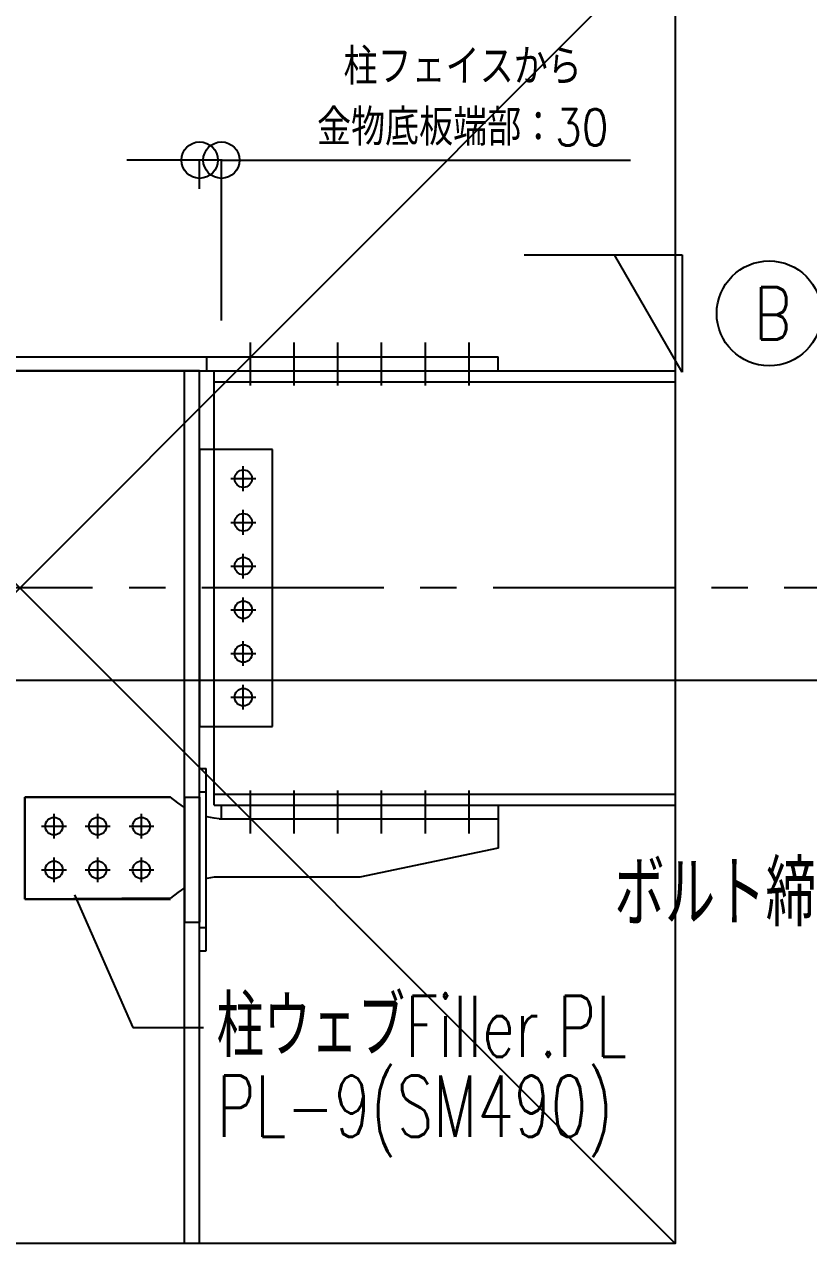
# Model space of a CAD drawing. Extents: x -668440 to 1010955, y -1678500 to 210463.
# Drawn here: x -627946 to -617175, y -1004743 to -988008 of the extents above; entities that cross this region are included whole.
import ezdxf
from ezdxf.enums import TextEntityAlignment as Align

# ---------------------------------------------------------------- set-up
doc = ezdxf.new("R2010")
doc.units = 0
doc.header["$MEASUREMENT"] = 0
doc.linetypes.add('CENTER', pattern=[2, 1.25, -0.25, 0.25, -0.25])
doc.layers.get('0').update_dxf_attribs({"color": 3, "linetype": 'CONTINUOUS'})
doc.layers.get('Defpoints').update_dxf_attribs({"color": 251, "linetype": 'CONTINUOUS'})
doc.layers.add('00_ADDL', color=253, linetype='CONTINUOUS', plot=False)
for name, color, linetype in [('100', 5, 'CENTER'), ('_1-3_L-CS', 1, 'CONTINUOUS'), ('_1-B_TXT1', 3, 'CONTINUOUS'), ('_5-6_GS-M', 6, 'CONTINUOUS'), ('BEAM_H-596x199x10x15x13', 7, 'CONTINUOUS'), ('BOLT', 4, 'CONTINUOUS'), ('C400-N19-6M22_d', 7, 'CONTINUOUS'), ('cfhole_d', 7, 'CONTINUOUS'), ('cfr_d', 7, 'CONTINUOUS'), ('chole', 7, 'CONTINUOUS'), ('COL_H-494x302x13x21x13', 7, 'CONTINUOUS'), ('ctp400-40-60-60-0-0-M22', 7, 'CONTINUOUS'), ('cwr_d', 7, 'CONTINUOUS'), ('SH400-12-6-0-M22@60(0.0)', 7, 'CONTINUOUS'), ('SP400-40-60-60-0-0-M22-200-K6-514-322-10-141-TYPE2', 7, 'CONTINUOUS')]:
    doc.layers.add(name, color=color, linetype=linetype)
doc.styles.add('DRACAD', font='txt', dxfattribs={"width": 0.85, "bigfont": 'extfont2'})
doc.styles.add('S000', font='simplex.shx', dxfattribs={"width": 0.7, "bigfont": 'extfont2.shx'})
doc.styles.add('S030', font='simplex.shx', dxfattribs={"width": 0.8, "bigfont": 'extfont2.shx'})
doc.styles.get("Standard").update_dxf_attribs({"font": 'Osaka.ttc'})
doc.dimstyles.new('ISO-25', dxfattribs={"dimtxt": 2.5, "dimasz": 2.5, "dimexe": 1.25, "dimexo": 0.625, "dimtad": 1, "dimdec": 4, "dimdsep": 46, "dimtxsty": 'Standard', "dimcen": 2.5, "dimadec": 0, "dimazin": 0, "dimtfac": 1, "dimtdec": 4, "dimtmove": 0, "dimatfit": 3, "dimfxl": 1, "dimtolj": 1, "dimtzin": 0, "dimarcsym": 0})

# ---------------------------------------------------------------- blocks, each defined once
blk = doc.blocks.new('_ORIGIN')
at = {"color": 0, "linetype": 'ByBlock', "lineweight": -2}
blk.add_line((0, 0), (-1, 0), dxfattribs=at)
blk.add_circle((0, 0), 0.5, dxfattribs=at)
blk = doc.blocks.new('*D10652')
at = {"layer": '_5-6_GS-M', "color": 0, "lineweight": -2}
for p, q in [((-229673.8, -403611.9), (-229723.8, -403611.9)), ((-229623.8, -403651.1), (-229623.8, -403610.7)), ((-229593.8, -403611.9), (-229623.8, -403611.9)), ((-229593.8, -403832.1), (-229593.8, -403610.7)), ((-229543.8, -403611.9), (-229032.1, -403611.9))]:
    blk.add_line(p, q, dxfattribs=at)
at = {"layer": 'Defpoints', "color": 0}
for p in [(-229623.8, -403611.9), (-229623.8, -403701.1), (-229593.8, -403882.1)]:
    blk.add_point(p, dxfattribs=at)
at = {"layer": '_5-6_GS-M', "color": 0, "linetype": 'ByBlock', "lineweight": -2, "xscale": 50, "yscale": 50, "zscale": 50}
blk.add_blockref('_ORIGIN', (-229623.8, -403611.9), dxfattribs=at)
at = {"layer": '_5-6_GS-M', "color": 0, "linetype": 'ByBlock', "lineweight": -2, "xscale": 50, "yscale": 50, "zscale": 50, "rotation": 180}
blk.add_blockref('_ORIGIN', (-229593.8, -403611.9), dxfattribs=at)
at = {"layer": '_5-6_GS-M', "color": 0, "insert": (-229262.5, -403525.3), "char_height": 50, "attachment_point": 5, "style": 'DRACAD'}
blk.add_mtext('\\A1;\\A1;柱フェイスから\\P金物底板端部：30', dxfattribs=at)
blk = doc.blocks.new('剛接合部C1Y')
at = {"layer": '00_ADDL'}
for p, q in [((-230770.77238, -403299.07507), (-228970.77238, -405099.07507)), ((-228970.77238, -403299.07507), (-230770.77238, -405099.07507))]:
    blk.add_line(p, q, dxfattribs=at)
at = {"layer": '00_ADDL', "transparency": 33554661}
blk.add_line((-228105.77238, -404326.07507), (-230066.06511, -404326.07507), dxfattribs=at)
at = {"layer": '00_ADDL'}
blk.add_lwpolyline([(-230770.77238, -405099.07507), (-230770.77238, -403299.07507), (-228970.77238, -403299.07507), (-228970.77238, -405099.07507)], close=True, dxfattribs=at)
at = {"layer": '100', "linetype": 'CENTER', "ltscale": 200}
blk.add_line((-226970.77238, -404199.07507), (-232770.77238, -404199.07507), dxfattribs=at)
at = {"layer": '_1-3_L-CS'}
for p, q in [((-229177.95792, -403741.77688), (-228960.82277, -403741.77688)), ((-228960.82277, -403902.84666), (-229053.81645, -403741.77688)), ((-228960.82277, -403741.77688), (-228960.82277, -403902.84666)), ((-229795.77238, -404620.27507), (-229715.67682, -404802.21283)), ((-229715.67682, -404802.21283), (-229618.38395, -404802.51848))]:
    blk.add_line(p, q, dxfattribs=at)
at = {"layer": '_1-3_L-CS', "ltscale": 10}
blk.add_circle((-228841.58199, -403822.31177), 72, dxfattribs=at)
at = {"layer": 'BEAM_H-596x199x10x15x13'}
for p, q in [((-229603.77238, -403901.07507), (-228970.77238, -403901.07507)), ((-229603.77238, -404497.07507), (-229603.77238, -403901.07507)), ((-229603.77238, -403916.07507), (-228970.77238, -403916.07507)), ((-229603.77238, -404482.07507), (-228970.77238, -404482.07507)), ((-229603.77238, -404497.07507), (-228970.77238, -404497.07507))]:
    blk.add_line(p, q, dxfattribs=at)
at = {"layer": 'BOLT'}
for p, q in [((-229553.77238, -403921.07507), (-229553.77238, -403862.07507)), ((-229493.77238, -403921.07507), (-229493.77238, -403862.07507)), ((-229433.77238, -403921.07507), (-229433.77238, -403862.07507)), ((-229373.77238, -403921.07507), (-229373.77238, -403862.07507)), ((-229313.77238, -403921.07507), (-229313.77238, -403862.07507)), ((-229253.77238, -403921.07507), (-229253.77238, -403862.07507)), ((-229563.77238, -404066.07507), (-229563.77238, -404032.07507)), ((-229580.77238, -404049.07507), (-229546.77238, -404049.07507)), ((-229563.77238, -404126.07507), (-229563.77238, -404092.07507)), ((-229580.77238, -404109.07507), (-229546.77238, -404109.07507)), ((-229563.77238, -404186.07507), (-229563.77238, -404152.07507)), ((-229580.77238, -404169.07507), (-229546.77238, -404169.07507)), ((-229563.77238, -404246.07507), (-229563.77238, -404212.07507)), ((-229580.77238, -404229.07507), (-229546.77238, -404229.07507)), ((-229563.77238, -404306.07507), (-229563.77238, -404272.07507)), ((-229580.77238, -404289.07507), (-229546.77238, -404289.07507)), ((-229563.77238, -404366.07507), (-229563.77238, -404332.07507)), ((-229580.77238, -404349.07507), (-229546.77238, -404349.07507)), ((-229553.77238, -404536.07507), (-229553.77238, -404477.07507)), ((-229493.77238, -404536.07507), (-229493.77238, -404477.07507)), ((-229433.77238, -404536.07507), (-229433.77238, -404477.07507)), ((-229373.77238, -404536.07507), (-229373.77238, -404477.07507)), ((-229313.77238, -404536.07507), (-229313.77238, -404477.07507)), ((-229253.77238, -404536.07507), (-229253.77238, -404477.07507)), ((-229823.77238, -404543.07507), (-229823.77238, -404509.07507)), ((-229763.77238, -404543.07507), (-229763.77238, -404509.07507)), ((-229703.77238, -404543.07507), (-229703.77238, -404509.07507)), ((-229840.77238, -404526.07507), (-229806.77238, -404526.07507)), ((-229780.77238, -404526.07507), (-229746.77238, -404526.07507)), ((-229720.77238, -404526.07507), (-229686.77238, -404526.07507)), ((-229823.77238, -404603.07507), (-229823.77238, -404569.07507)), ((-229763.77238, -404603.07507), (-229763.77238, -404569.07507)), ((-229703.77238, -404603.07507), (-229703.77238, -404569.07507)), ((-229840.77238, -404586.07507), (-229806.77238, -404586.07507)), ((-229780.77238, -404586.07507), (-229746.77238, -404586.07507)), ((-229720.77238, -404586.07507), (-229686.77238, -404586.07507))]:
    blk.add_line(p, q, dxfattribs=at)
at = {"layer": 'C400-N19-6M22_d'}
for p, q in [((-229863.77238, -404626.07507), (-229863.77238, -404486.07507)), ((-229863.77238, -404486.07507), (-229663.77238, -404486.07507)), ((-229653.77238, -404494.07507), (-229663.77238, -404486.07507)), ((-229644.77238, -404500.37507), (-229653.77238, -404494.07507)), ((-229593.77238, -404516.07507), (-229593.77238, -404497.07507)), ((-229593.77238, -404497.07507), (-229213.77238, -404497.07507)), ((-229213.77238, -404497.07507), (-229213.77238, -404556.07507)), ((-229613.77238, -404513.07507), (-229614.77238, -404512.77507)), ((-229603.77238, -404515.07507), (-229613.77238, -404513.07507)), ((-229596.77238, -404516.07507), (-229603.77238, -404515.07507)), ((-229596.77238, -404516.07507), (-229213.77238, -404516.07507)), ((-229213.77238, -404556.07507), (-229403.77238, -404596.07507)), ((-229613.77238, -404598.07507), (-229614.77238, -404598.37507)), ((-229603.77238, -404596.07507), (-229613.77238, -404598.07507)), ((-229403.77238, -404596.07507), (-229603.77238, -404596.07507)), ((-229653.77238, -404617.07507), (-229663.77238, -404625.07507)), ((-229644.77238, -404610.77507), (-229653.77238, -404617.07507)), ((-229663.77238, -404625.07507), (-229863.77238, -404626.07507))]:
    blk.add_line(p, q, dxfattribs=at)
for centre in [(-229823.77238, -404526.07507), (-229763.77238, -404526.07507), (-229703.77238, -404526.07507), (-229823.77238, -404586.07507), (-229763.77238, -404586.07507), (-229703.77238, -404586.07507)]:
    blk.add_circle(centre, 12, dxfattribs=at)
at = {"layer": 'cfhole_d'}
for p, q in [((-229644.77238, -404486.07507), (-229644.77238, -404658.07507)), ((-229644.77238, -404486.07507), (-229623.77238, -404486.07507)), ((-229623.77238, -404486.07507), (-229623.77238, -404658.07507)), ((-229644.77238, -404658.07507), (-229623.77238, -404658.07507))]:
    blk.add_line(p, q, dxfattribs=at)
at = {"layer": 'cfr_d'}
for p, q in [((-229623.77238, -404697.07507), (-229623.77238, -404447.07507)), ((-229623.77238, -404447.07507), (-229614.77238, -404447.07507)), ((-229614.77238, -404697.07507), (-229614.77238, -404447.07507)), ((-229623.77238, -404479.07507), (-229614.77238, -404479.07507)), ((-229623.77238, -404665.07507), (-229614.77238, -404665.07507)), ((-229623.77238, -404697.07507), (-229614.77238, -404697.07507))]:
    blk.add_line(p, q, dxfattribs=at)
at = {"layer": 'chole'}
for centre in [(-229823.77238, -404526.07507), (-229763.77238, -404526.07507), (-229703.77238, -404526.07507), (-229823.77238, -404586.07507), (-229763.77238, -404586.07507), (-229703.77238, -404586.07507)]:
    blk.add_circle(centre, 12, dxfattribs=at)
at = {"layer": 'COL_H-494x302x13x21x13'}
for p, q in [((-229623.77238, -403901.07507), (-230117.77238, -403901.07507)), ((-229644.77238, -405099.07507), (-229644.77238, -403901.07507)), ((-229623.77238, -405099.07507), (-229623.77238, -403901.07507))]:
    blk.add_line(p, q, dxfattribs=at)
at = {"layer": 'ctp400-40-60-60-0-0-M22'}
blk.add_line((-230127.77238, -403901.07507), (-229613.77238, -403901.07507), dxfattribs=at)
at = {"layer": 'cwr_d'}
for p, q in [((-229663.77238, -404486.07507), (-229863.77238, -404486.07507)), ((-229863.77238, -404486.07507), (-229863.77238, -404626.07507)), ((-229863.77238, -404626.07507), (-229663.77238, -404626.07507))]:
    blk.add_line(p, q, dxfattribs=at)
for centre in [(-229823.77238, -404526.07507), (-229763.77238, -404526.07507), (-229703.77238, -404526.07507), (-229823.77238, -404586.07507), (-229763.77238, -404586.07507), (-229703.77238, -404586.07507)]:
    blk.add_circle(centre, 12, dxfattribs=at)
at = {"layer": 'SH400-12-6-0-M22@60(0.0)'}
for p, q in [((-229623.77238, -404009.07507), (-229623.77238, -404389.07507)), ((-229523.77238, -404009.07507), (-229623.77238, -404009.07507)), ((-229523.77238, -404389.07507), (-229523.77238, -404009.07507)), ((-229623.77238, -404389.07507), (-229523.77238, -404389.07507))]:
    blk.add_line(p, q, dxfattribs=at)
for centre in [(-229563.77238, -404049.07507), (-229563.77238, -404109.07507), (-229563.77238, -404169.07507), (-229563.77238, -404229.07507), (-229563.77238, -404289.07507), (-229563.77238, -404349.07507)]:
    blk.add_circle(centre, 12, dxfattribs=at)
at = {"layer": 'SP400-40-60-60-0-0-M22-200-K6-514-322-10-141-TYPE2'}
for p, q in [((-230527.77238, -403882.07507), (-229213.77238, -403882.07507)), ((-229613.77238, -403901.07507), (-229613.77238, -403882.07507)), ((-229213.77238, -403901.07507), (-229213.77238, -403882.07507)), ((-230527.77238, -403901.07507), (-229213.77238, -403901.07507))]:
    blk.add_line(p, q, dxfattribs=at)
at = {"layer": '_1-3_L-CS', "ltscale": 10, "style": 'S000', "text_generation_flag": 2, "width": 0.8}
blk.add_text('B', height=72, rotation=180.00000003, dxfattribs=at).set_placement((-228836.58199, -403822.31177), align=Align.MIDDLE)
at = {"layer": '_1-B_TXT1', "color": 3, "style": 'S030', "width": 0.7}
for s, height, p in [('ボルト締結用切欠', 90, (-229054.20777, -404618.48135)), ('柱ウェブFiller.PL', 84, (-229600.32891, -404800.86964)), ('PL-9(SM490)', 84, (-229600.32891, -404910.50861))]:
    blk.add_text(s, height=height, dxfattribs=at).set_placement(p, align=Align.MIDDLE_LEFT)
at = {"layer": '_5-6_GS-M'}
dim = blk.add_linear_dim(base=(-229623.77238, -403611.94755), p1=(-229593.77238, -403882.07507), p2=(-229623.77238, -403701.07507), text='\\A1;柱フェイスから\\P金物底板端部：<>', dimstyle='ISO-25', override={"dimtxt": 50, "dimasz": 50, "dimexo": 50, "dimgap": 20, "dimdec": 0, "dimtxsty": 'DRACAD', "dimblk1": 'ORIGIN', "dimblk2": 'ORIGIN', "dimsah": 1, "dimtfill": 0, "dimtfillclr": 0}, dxfattribs=at)
dim.commit()
dim.dimension.update_dxf_attribs({"geometry": '*D10652', "text_midpoint": (-229262.51196, -403611.94755), "dimtype": 160})

msp = doc.modelspace()

# ---------------------------------------------------------------- block references
at = {"xscale": 10, "yscale": 10, "zscale": 10}
msp.add_blockref('剛接合部C1Y', (1670698.6842, 3046247.35843, 5600), dxfattribs=at)

doc.saveas('drawing.dxf')
